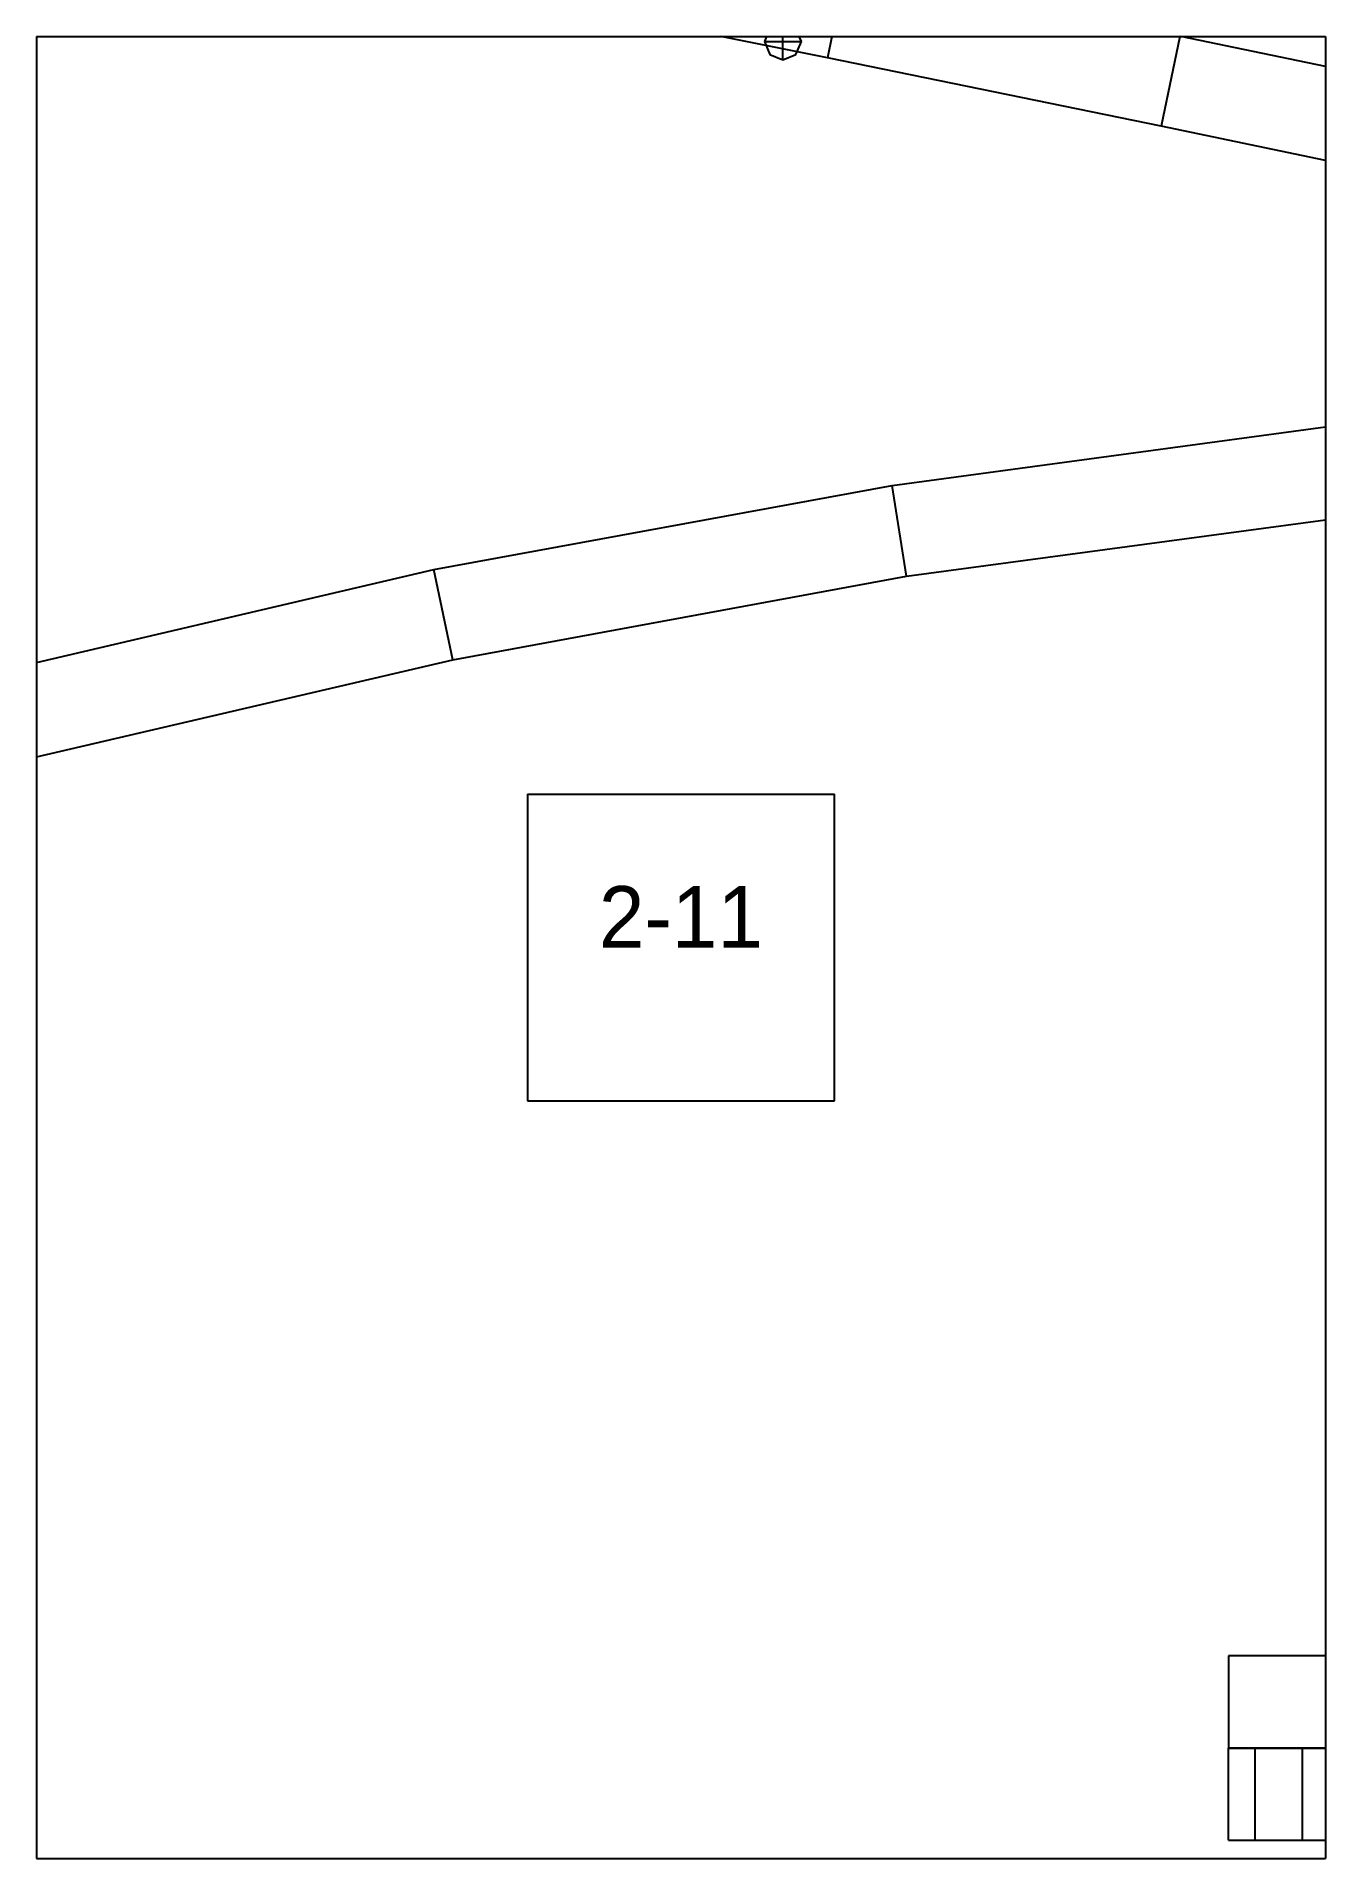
# Paper-space layout 'Plan 2-11' of a CAD drawing. Header units: metres, sheet in millimetres. Extents: x 0 to 210, y 0 to 297.
# The model-space entities are those that its viewports show. They can reach past a viewport. Long polylines and large blocks are cut down to what shows.
import ezdxf
from ezdxf.enums import TextEntityAlignment as Align

# ---------------------------------------------------------------- set-up
doc = ezdxf.new("R2010")
doc.units = ezdxf.units.M
for name, color, linetype in [('default', 7, 'Continuous'), ('TEXTLAYER', 7, 'Continuous'), ('VIEWPORTS', 7, 'Continuous')]:
    doc.layers.add(name, color=color, linetype=linetype)

msp = doc.modelspace()

# ---------------------------------------------------------------- linework, layer by layer
at = {"color": 9}
for p, q in [((2100, 0), (2100, -297)), ((2100, 0), (2100, -297)), ((2310, 0), (2310, -297)), ((2310, 0), (2310, -297)), ((1890, -297), (2100, -297)), ((1890, -297), (2100, -297)), ((2100, -297), (2310, -297)), ((2100, -297), (2100, -594)), ((2100, -297), (2310, -297)), ((2100, -297), (2100, -594)), ((2310, -297), (2520, -297)), ((2310, -297), (2310, -594)), ((2310, -297), (2520, -297)), ((2310, -297), (2310, -594)), ((2180, -420.5), (2230, -420.5)), ((2180, -420.5), (2180, -470.5)), ((2230, -470.5), (2230, -420.5)), ((2180, -470.5), (2230, -470.5)), ((1890, -594), (2100, -594)), ((1890, -594), (2100, -594)), ((2100, -594), (2310, -594)), ((2100, -594), (2100, -891)), ((2100, -594), (2310, -594)), ((2100, -594), (2100, -891)), ((2310, -594), (2520, -594)), ((2310, -594), (2310, -891)), ((2310, -594), (2520, -594)), ((2310, -594), (2310, -891))]:
    msp.add_line(p, q, dxfattribs=at)
at = {"layer": 'default', "color": 7, "linetype": 'Continuous'}
for p, q in [((2231.87, -285.8), (2228.88, -300.5)), ((2286.26, -296.96), (2231.87, -285.8)), ((2228.88, -300.5), (2171.14, -288.89)), ((2219.49, -295.69), (2218.61, -297.81)), ((2221.61, -294.81), (2219.49, -295.69)), ((2223.73, -295.69), (2221.61, -294.81)), ((2221.61, -300.81), (2221.61, -294.81)), ((2224.61, -297.81), (2223.73, -295.69)), ((2286.26, -296.96), (2283.23, -311.65)), ((2336.6, -307.44), (2286.26, -296.96)), ((2218.61, -297.81), (2219.49, -299.93)), ((2218.61, -297.81), (2224.61, -297.81)), ((2219.49, -299.93), (2221.61, -300.81)), ((2221.61, -300.81), (2223.73, -299.93)), ((2223.73, -299.93), (2224.61, -297.81)), ((2283.23, -311.65), (2228.88, -300.5)), ((2333.52, -322.12), (2283.23, -311.65)), ((2239.38, -370.17), (2314.57, -360.03)), ((2164.75, -383.9), (2239.38, -370.17)), ((2241.74, -384.99), (2239.38, -370.17)), ((2241.74, -384.99), (2316.22, -374.95)), ((2090.87, -401.18), (2164.75, -383.9)), ((2167.82, -398.59), (2164.75, -383.9)), ((2167.82, -398.59), (2241.74, -384.99)), ((2094.64, -415.7), (2167.82, -398.59)), ((2334.69, -560.98), (2294.21, -560.98)), ((2294.21, -560.98), (2294.21, -575.98)), ((2334.69, -575.98), (2294.21, -575.98)), ((2294.21, -590.98), (2294.21, -575.98)), ((2294.21, -575.98), (2298.52, -575.98)), ((2298.52, -590.98), (2298.52, -575.98)), ((2298.52, -575.98), (2306.24, -575.98)), ((2306.24, -590.98), (2306.24, -575.98)), ((2306.24, -575.98), (2316.04, -575.98)), ((2294.21, -590.98), (2298.52, -590.98)), ((2298.52, -590.98), (2306.24, -590.98)), ((2306.24, -590.98), (2316.04, -590.98))]:
    msp.add_line(p, q, dxfattribs=at)

# ---------------------------------------------------------------- texts
at = {"layer": 'TEXTLAYER', "color": 1}
msp.add_text('2-11', height=10, dxfattribs=at).set_placement((2205, -445.5), align=Align.CENTER)

psp = doc.layouts.new('Plan 2-11')

# ---------------------------------------------------------------- viewports
at = {"layer": 'VIEWPORTS'}
psp.add_viewport(center=(105, 148.5), size=(210, 297), view_center_point=(2205, -445.5), view_height=297, dxfattribs=at)

doc.saveas('drawing.dxf')
